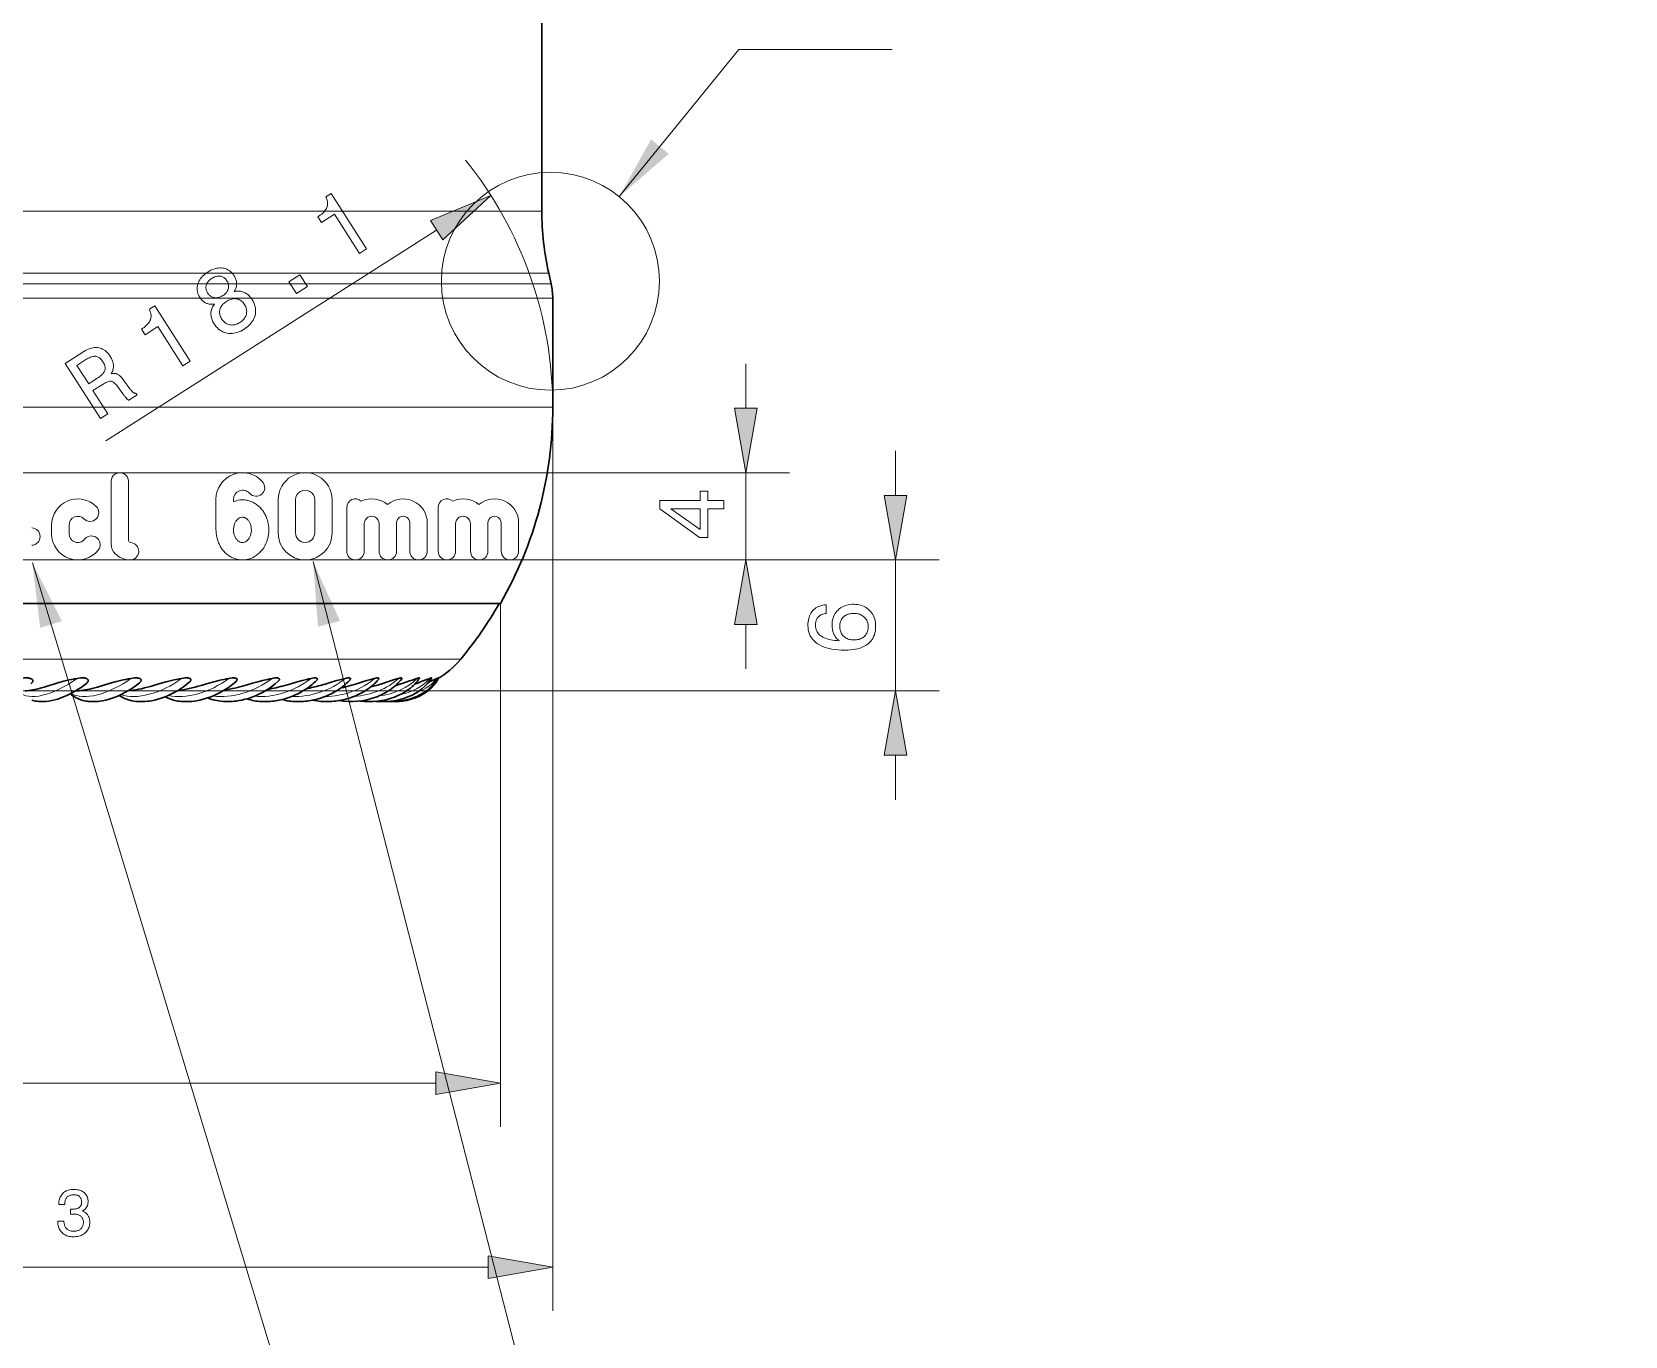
# Model space of a CAD drawing. Extents: x 0 to 420, y 0 to 594.
# Drawn here: x 155.4 to 228.5, y 263.9 to 323.7 of the extents above; entities that cross this region are included whole.
import ezdxf

# ---------------------------------------------------------------- set-up
doc = ezdxf.new("R2010")
doc.units = 0

msp = doc.modelspace()

# ---------------------------------------------------------------- linework, layer by layer
at = {"lineweight": 30}
for p, q in [((178.825, 315.515), (178.825, 408.715)), ((176.925, 297.515), (115.997, 297.515))]:
    msp.add_line(p, q, dxfattribs=at)
at = {"lineweight": 13}
for p, q in [((178.825, 315.515), (114.33, 315.515)), ((179.142, 312.661), (114.052, 312.661)), ((179.252, 312.173), (113.955, 312.173)), ((179.325, 311.515), (113.891, 311.515)), ((179.325, 306.515), (113.891, 306.515)), ((179.325, 306.515), (179.325, 265.084)), ((123.064, 303.515), (190.176, 303.515)), ((114.748, 299.515), (197.044, 299.515)), ((123.064, 299.515), (190.176, 299.515)), ((176.925, 297.515), (176.925, 273.522)), ((175.104, 294.962), (117.595, 294.962)), ((134.63, 293.515), (197.044, 293.515)), ((114.979, 275.522), (173.97, 275.522)), ((112.579, 267.084), (176.37, 267.084))]:
    msp.add_line(p, q, dxfattribs=at)
at = {"lineweight": 13, "ltscale": 0.449428}
msp.add_line((174.002, 314.641), (158.841, 304.98), dxfattribs=at)
at = {"lineweight": 30, "ltscale": 0.0125}
msp.add_line((179.142, 312.661), (179.252, 312.173), dxfattribs=at)
at = {"lineweight": 30, "ltscale": 0.125}
msp.add_line((179.325, 306.515), (179.325, 311.515), dxfattribs=at)
at = {"lineweight": 13, "ltscale": 0.05114}
for p, q in [((188.176, 306.469), (188.176, 308.515)), ((195.044, 302.469), (195.044, 304.515)), ((188.176, 294.515), (188.176, 296.561)), ((195.044, 288.515), (195.044, 290.561))]:
    msp.add_line(p, q, dxfattribs=at)
at = {"lineweight": 13, "ltscale": 0.1}
msp.add_line((188.176, 299.515), (188.176, 303.515), dxfattribs=at)
at = {"lineweight": 13, "ltscale": 0.071624}
msp.add_line((159.076, 303.115), (159.076, 300.25), dxfattribs=at)
at = {"lineweight": 13, "ltscale": 0.06756}
msp.add_line((159.876, 303.115), (159.876, 300.413), dxfattribs=at)
at = {"lineweight": 13, "ltscale": 0.035063}
msp.add_line((163.886, 300.894), (163.886, 302.297), dxfattribs=at)
at = {"lineweight": 13, "ltscale": 0.002642}
msp.add_line((164.686, 302.191), (164.686, 302.297), dxfattribs=at)
at = {"lineweight": 13, "ltscale": 0.038042}
for p, q in [((166.735, 300.754), (166.735, 302.276)), ((167.535, 300.754), (167.535, 302.276)), ((168.414, 302.276), (168.414, 300.754)), ((169.214, 302.276), (169.214, 300.754))]:
    msp.add_line(p, q, dxfattribs=at)
at = {"lineweight": 13, "ltscale": 0.05}
for p, q in [((169.881, 301.915), (169.881, 299.915)), ((174.072, 301.915), (174.072, 299.915))]:
    msp.add_line(p, q, dxfattribs=at)
at = {"lineweight": 13, "ltscale": 0.01}
for p, q in [((156.35, 301.115), (156.35, 300.715)), ((157.15, 301.115), (157.15, 300.715))]:
    msp.add_line(p, q, dxfattribs=at)
at = {"lineweight": 13, "ltscale": 0.031472}
for p, q in [((170.681, 301.174), (170.681, 299.915)), ((171.364, 301.174), (171.364, 299.915)), ((174.872, 301.174), (174.872, 299.915)), ((175.555, 301.174), (175.555, 299.915))]:
    msp.add_line(p, q, dxfattribs=at)
at = {"lineweight": 13, "ltscale": 0.032393}
for p, q in [((172.164, 301.211), (172.164, 299.915)), ((172.772, 301.211), (172.772, 299.915)), ((173.572, 301.211), (173.572, 299.915)), ((176.355, 301.211), (176.355, 299.915)), ((176.963, 301.211), (176.963, 299.915)), ((177.763, 301.211), (177.763, 299.915))]:
    msp.add_line(p, q, dxfattribs=at)
at = {"lineweight": 13, "ltscale": 0.15}
msp.add_line((195.044, 293.515), (195.044, 299.515), dxfattribs=at)
at = {"lineweight": 30, "ltscale": 0.001174}
msp.add_line((172.148, 293.758), (172.103, 293.745), dxfattribs=at)
at = {"lineweight": 30, "ltscale": 0.001594}
msp.add_line((156.028, 293.022), (155.965, 293.016), dxfattribs=at)
at = {"lineweight": 30, "ltscale": 0.001324}
msp.add_line((157.508, 293.515), (157.455, 293.515), dxfattribs=at)
at = {"lineweight": 30, "ltscale": 0.000223146}
msp.add_line((158.098, 293.027), (158.089, 293.028), dxfattribs=at)
at = {"lineweight": 13}
for points in [[(182.374, 316.179), (187.857, 322.925), (194.893, 322.925)], [(163.886, 300.894), (163.887, 300.838), (163.89, 300.782), (163.895, 300.726), (163.902, 300.671), (163.911, 300.616), (163.922, 300.561), (163.934, 300.507), (163.949, 300.454), (163.966, 300.402), (163.984, 300.35), (164.004, 300.3), (164.026, 300.25), (164.05, 300.202), (164.075, 300.154), (164.102, 300.108), (164.13, 300.064), (164.16, 300.021), (164.191, 299.979), (164.224, 299.939), (164.258, 299.9), (164.293, 299.863), (164.329, 299.828), (164.366, 299.795), (164.405, 299.763), (164.444, 299.733), (164.484, 299.705), (164.525, 299.679), (164.567, 299.654), (164.609, 299.632), (164.653, 299.611), (164.696, 299.593), (164.74, 299.576), (164.785, 299.562), (164.83, 299.549), (164.876, 299.539), (164.921, 299.53), (164.967, 299.523), (165.013, 299.519), (165.059, 299.516), (165.105, 299.515), (165.152, 299.517), (165.198, 299.52), (165.289, 299.533), (165.38, 299.553), (165.469, 299.582), (165.556, 299.618), (165.641, 299.662), (165.723, 299.714), (165.802, 299.773), (165.876, 299.839), (165.947, 299.911), (166.012, 299.991), (166.072, 300.076), (166.126, 300.167), (166.174, 300.263), (166.215, 300.363), (166.249, 300.467), (166.275, 300.574), (166.294, 300.684), (166.305, 300.795), (166.308, 300.907), (166.307, 300.963), (166.303, 301.019), (166.298, 301.075), (166.29, 301.13), (166.281, 301.185), (166.27, 301.24), (166.256, 301.293), (166.241, 301.346), (166.224, 301.399), (166.205, 301.45), (166.185, 301.5), (166.163, 301.55), (166.139, 301.598), (166.113, 301.645), (166.086, 301.691), (166.057, 301.735), (166.027, 301.778), (165.995, 301.819), (165.963, 301.859), (165.928, 301.897), (165.893, 301.933), (165.856, 301.968), (165.819, 302.001), (165.78, 302.033), (165.741, 302.062), (165.7, 302.09), (165.659, 302.115), (165.617, 302.139), (165.575, 302.161), (165.531, 302.181), (165.487, 302.199), (165.443, 302.216), (165.398, 302.23), (165.353, 302.242), (165.308, 302.252), (165.262, 302.26), (165.216, 302.266), (165.17, 302.271), (165.124, 302.273), (165.078, 302.273), (164.986, 302.267), (164.894, 302.253), (164.804, 302.232), (164.715, 302.202), (164.686, 302.191)], [(155.467, 299.383), (177.638, 226.227), (226.991, 226.227)], [(168.334, 299.447), (183.477, 240.492), (245.188, 240.492)]]:
    msp.add_lwpolyline(points, dxfattribs=at)
for points in [[(170.462, 313.571), (169.315, 315.37), (168.725, 314.994), (168.56, 315.252), (168.622, 315.294), (168.68, 315.337), (168.732, 315.379), (168.78, 315.422), (168.823, 315.465), (168.862, 315.508), (168.895, 315.551), (168.924, 315.594), (168.948, 315.637), (168.968, 315.68), (168.982, 315.723), (168.993, 315.768), (168.999, 315.814), (169.001, 315.862), (168.999, 315.91), (168.992, 315.96), (168.981, 316.01), (168.966, 316.062), (168.947, 316.116), (168.923, 316.17), (169.17, 316.327), (170.792, 313.781)], [(174.281, 314.201), (176.493, 316.228), (173.722, 315.08)], [(163.812, 311.248), (163.769, 311.243), (163.727, 311.241), (163.687, 311.24), (163.647, 311.242), (163.608, 311.245), (163.57, 311.251), (163.533, 311.259), (163.498, 311.27), (163.463, 311.282), (163.429, 311.297), (163.396, 311.313), (163.363, 311.332), (163.332, 311.354), (163.302, 311.377), (163.272, 311.403), (163.244, 311.431), (163.216, 311.462), (163.19, 311.495), (163.164, 311.53), (163.139, 311.567), (163.105, 311.625), (163.076, 311.684), (163.054, 311.743), (163.037, 311.804), (163.026, 311.864), (163.021, 311.926), (163.021, 311.987), (163.027, 312.05), (163.039, 312.113), (163.056, 312.177), (163.079, 312.24), (163.107, 312.301), (163.14, 312.36), (163.178, 312.417), (163.221, 312.473), (163.268, 312.526), (163.321, 312.577), (163.379, 312.627), (163.441, 312.674), (163.509, 312.72), (163.579, 312.762), (163.649, 312.799), (163.718, 312.831), (163.787, 312.857), (163.856, 312.877), (163.924, 312.893), (163.992, 312.903), (164.059, 312.907), (164.126, 312.907), (164.193, 312.901), (164.257, 312.89), (164.319, 312.873), (164.378, 312.852), (164.434, 312.826), (164.487, 312.795), (164.538, 312.76), (164.585, 312.719), (164.629, 312.673), (164.67, 312.623), (164.709, 312.567), (164.732, 312.529), (164.753, 312.49), (164.772, 312.452), (164.788, 312.414), (164.802, 312.376), (164.813, 312.338), (164.822, 312.301), (164.829, 312.264), (164.833, 312.227), (164.834, 312.19), (164.833, 312.153), (164.83, 312.116), (164.824, 312.08), (164.816, 312.043), (164.806, 312.006), (164.792, 311.97), (164.777, 311.933), (164.759, 311.897), (164.738, 311.86), (164.715, 311.824), (164.766, 311.833), (164.816, 311.84), (164.865, 311.843), (164.914, 311.843), (164.961, 311.841), (165.007, 311.835), (165.052, 311.827), (165.096, 311.815), (165.14, 311.801), (165.182, 311.784), (165.223, 311.763), (165.263, 311.74), (165.302, 311.714), (165.339, 311.686), (165.376, 311.654), (165.411, 311.62), (165.445, 311.583), (165.478, 311.543), (165.51, 311.5), (165.54, 311.455), (165.583, 311.382), (165.62, 311.309), (165.65, 311.236), (165.673, 311.163), (165.69, 311.09), (165.7, 311.016), (165.704, 310.943), (165.701, 310.87), (165.691, 310.797), (165.675, 310.723), (165.653, 310.651), (165.624, 310.581), (165.589, 310.513), (165.549, 310.447), (165.502, 310.384), (165.449, 310.323), (165.391, 310.264), (165.326, 310.208), (165.255, 310.153), (165.178, 310.101), (165.098, 310.053), (165.019, 310.012), (164.94, 309.977), (164.862, 309.949), (164.784, 309.927), (164.707, 309.911), (164.631, 309.902), (164.555, 309.9), (164.48, 309.903), (164.405, 309.914), (164.332, 309.93), (164.261, 309.952), (164.194, 309.981), (164.129, 310.015), (164.067, 310.055), (164.008, 310.101), (163.952, 310.154), (163.898, 310.212), (163.848, 310.276), (163.8, 310.345), (163.771, 310.392), (163.746, 310.439), (163.724, 310.486), (163.704, 310.532), (163.688, 310.579), (163.675, 310.625), (163.665, 310.671), (163.658, 310.717), (163.654, 310.763), (163.653, 310.809), (163.655, 310.855), (163.66, 310.9), (163.668, 310.945), (163.68, 310.99), (163.694, 311.034), (163.711, 311.077), (163.732, 311.121), (163.755, 311.164), (163.782, 311.206)], [(163.504, 311.759), (163.528, 311.724), (163.553, 311.693), (163.58, 311.664), (163.608, 311.638), (163.638, 311.615), (163.669, 311.595), (163.702, 311.578), (163.736, 311.564), (163.772, 311.552), (163.81, 311.544), (163.848, 311.539), (163.886, 311.537), (163.924, 311.538), (163.963, 311.543), (164.002, 311.551), (164.041, 311.562), (164.08, 311.576), (164.12, 311.593), (164.159, 311.614), (164.199, 311.637), (164.238, 311.664), (164.273, 311.691), (164.306, 311.719), (164.335, 311.749), (164.362, 311.78), (164.386, 311.812), (164.406, 311.845), (164.424, 311.88), (164.438, 311.915), (164.45, 311.952), (164.458, 311.989), (164.463, 312.027), (164.465, 312.064), (164.463, 312.101), (164.458, 312.137), (164.45, 312.174), (164.438, 312.211), (164.423, 312.247), (164.405, 312.284), (164.384, 312.32), (164.36, 312.355), (164.335, 312.387), (164.308, 312.415), (164.28, 312.441), (164.251, 312.463), (164.221, 312.483), (164.189, 312.499), (164.155, 312.513), (164.121, 312.523), (164.085, 312.531), (164.048, 312.535), (164.01, 312.536), (163.972, 312.534), (163.934, 312.528), (163.895, 312.52), (163.856, 312.508), (163.816, 312.493), (163.776, 312.475), (163.736, 312.453), (163.695, 312.428), (163.655, 312.402), (163.619, 312.374), (163.586, 312.346), (163.556, 312.317), (163.529, 312.286), (163.505, 312.255), (163.484, 312.222), (163.466, 312.189), (163.451, 312.155), (163.439, 312.119), (163.431, 312.084), (163.425, 312.048), (163.424, 312.012), (163.425, 311.976), (163.43, 311.94), (163.438, 311.904), (163.449, 311.868), (163.464, 311.832), (163.482, 311.796)], [(167.578, 311.733), (167.232, 312.275), (167.735, 312.596), (168.081, 312.054)], [(164.145, 310.576), (164.176, 310.531), (164.207, 310.491), (164.241, 310.454), (164.276, 310.421), (164.312, 310.391), (164.35, 310.365), (164.39, 310.343), (164.431, 310.325), (164.474, 310.31), (164.518, 310.299), (164.563, 310.292), (164.608, 310.289), (164.654, 310.29), (164.7, 310.295), (164.747, 310.304), (164.793, 310.316), (164.84, 310.333), (164.887, 310.354), (164.935, 310.378), (164.983, 310.407), (165.029, 310.439), (165.072, 310.471), (165.111, 310.506), (165.146, 310.541), (165.178, 310.578), (165.205, 310.617), (165.229, 310.657), (165.25, 310.698), (165.266, 310.74), (165.279, 310.784), (165.288, 310.829), (165.292, 310.874), (165.293, 310.919), (165.29, 310.964), (165.282, 311.009), (165.271, 311.055), (165.256, 311.101), (165.236, 311.146), (165.213, 311.192), (165.185, 311.239), (165.157, 311.28), (165.127, 311.317), (165.096, 311.352), (165.063, 311.382), (165.028, 311.409), (164.992, 311.433), (164.954, 311.452), (164.914, 311.469), (164.873, 311.481), (164.83, 311.491), (164.786, 311.496), (164.741, 311.498), (164.696, 311.496), (164.651, 311.489), (164.605, 311.48), (164.559, 311.466), (164.512, 311.448), (164.464, 311.427), (164.416, 311.402), (164.368, 311.372), (164.321, 311.341), (164.278, 311.308), (164.239, 311.275), (164.204, 311.24), (164.172, 311.203), (164.143, 311.166), (164.119, 311.127), (164.098, 311.088), (164.081, 311.047), (164.067, 311.005), (164.057, 310.962), (164.051, 310.919), (164.049, 310.876), (164.051, 310.833), (164.057, 310.791), (164.067, 310.748), (164.081, 310.705), (164.098, 310.662), (164.12, 310.619)], [(162.37, 308.415), (161.224, 310.214), (160.633, 309.838), (160.469, 310.096), (160.531, 310.138), (160.588, 310.181), (160.641, 310.223), (160.689, 310.266), (160.732, 310.309), (160.77, 310.352), (160.804, 310.395), (160.833, 310.438), (160.857, 310.481), (160.876, 310.524), (160.891, 310.567), (160.902, 310.612), (160.908, 310.658), (160.91, 310.706), (160.908, 310.754), (160.901, 310.804), (160.89, 310.854), (160.875, 310.906), (160.855, 310.96), (160.831, 311.014), (161.078, 311.171), (162.701, 308.625)], [(158.588, 306.004), (156.978, 308.531), (157.823, 309.069), (157.897, 309.114), (157.969, 309.152), (158.041, 309.185), (158.112, 309.212), (158.181, 309.233), (158.249, 309.248), (158.316, 309.256), (158.381, 309.259), (158.446, 309.257), (158.509, 309.248), (158.57, 309.233), (158.63, 309.212), (158.688, 309.186), (158.745, 309.153), (158.799, 309.115), (158.852, 309.071), (158.903, 309.021), (158.953, 308.965), (159, 308.904), (159.046, 308.836), (159.071, 308.795), (159.094, 308.753), (159.114, 308.712), (159.132, 308.671), (159.147, 308.631), (159.16, 308.59), (159.17, 308.55), (159.178, 308.51), (159.183, 308.47), (159.186, 308.43), (159.186, 308.391), (159.184, 308.352), (159.179, 308.313), (159.172, 308.275), (159.162, 308.237), (159.15, 308.199), (159.135, 308.161), (159.118, 308.124), (159.099, 308.087), (159.076, 308.051), (159.109, 308.059), (159.141, 308.065), (159.172, 308.069), (159.202, 308.071), (159.231, 308.071), (159.259, 308.069), (159.286, 308.065), (159.312, 308.059), (159.338, 308.052), (159.362, 308.042), (159.387, 308.029), (159.412, 308.013), (159.438, 307.993), (159.465, 307.971), (159.494, 307.944), (159.523, 307.915), (159.552, 307.882), (159.583, 307.845), (159.615, 307.805), (159.648, 307.762), (159.936, 307.369), (159.955, 307.344), (159.972, 307.321), (159.99, 307.299), (160.006, 307.279), (160.023, 307.261), (160.038, 307.245), (160.053, 307.23), (160.067, 307.216), (160.081, 307.205), (160.094, 307.194), (160.107, 307.186), (160.121, 307.178), (160.134, 307.171), (160.148, 307.165), (160.161, 307.16), (160.175, 307.156), (160.189, 307.153), (160.204, 307.151), (160.218, 307.15), (160.233, 307.15), (160.277, 307.081), (159.895, 306.837), (159.884, 306.843), (159.874, 306.849), (159.863, 306.856), (159.851, 306.865), (159.839, 306.874), (159.827, 306.884), (159.815, 306.895), (159.802, 306.907), (159.789, 306.92), (159.776, 306.934), (159.762, 306.949), (159.747, 306.965), (159.732, 306.982), (159.716, 307.001), (159.7, 307.021), (159.683, 307.042), (159.666, 307.064), (159.648, 307.088), (159.629, 307.112), (159.61, 307.138), (159.384, 307.454), (159.35, 307.5), (159.317, 307.541), (159.284, 307.577), (159.253, 307.61), (159.222, 307.638), (159.191, 307.661), (159.162, 307.68), (159.133, 307.695), (159.105, 307.705), (159.078, 307.711), (159.049, 307.713), (159.015, 307.709), (158.977, 307.701), (158.935, 307.688), (158.889, 307.67), (158.838, 307.647), (158.783, 307.62), (158.724, 307.587), (158.661, 307.55), (158.593, 307.507), (158.246, 307.286), (158.926, 306.22)], [(157.925, 308.7), (157.513, 308.437), (158.049, 307.596), (158.438, 307.844), (158.495, 307.882), (158.547, 307.919), (158.595, 307.956), (158.637, 307.993), (158.675, 308.029), (158.707, 308.065), (158.735, 308.101), (158.758, 308.136), (158.777, 308.171), (158.79, 308.206), (158.799, 308.241), (158.804, 308.277), (158.805, 308.314), (158.802, 308.353), (158.795, 308.392), (158.784, 308.433), (158.769, 308.474), (158.75, 308.517), (158.727, 308.561), (158.7, 308.606), (158.671, 308.649), (158.642, 308.687), (158.611, 308.722), (158.58, 308.753), (158.549, 308.78), (158.516, 308.802), (158.483, 308.821), (158.45, 308.836), (158.415, 308.846), (158.38, 308.853), (158.344, 308.856), (158.305, 308.854), (158.265, 308.849), (158.222, 308.84), (158.178, 308.826), (158.131, 308.809), (158.083, 308.788), (158.032, 308.762), (157.98, 308.733)], [(187.655, 306.469), (188.176, 303.515), (188.697, 306.469)], [(187.176, 301.859), (186.434, 301.859), (186.434, 300.541), (186.054, 300.541), (184.243, 301.855), (184.243, 302.247), (186.088, 302.247), (186.088, 302.675), (186.434, 302.675), (186.434, 302.247), (187.176, 302.247)], [(194.523, 302.469), (195.044, 299.515), (195.565, 302.469)], [(186.088, 300.904), (186.088, 301.859), (184.745, 301.859)], [(165.097, 300.315), (165.121, 300.316), (165.145, 300.319), (165.193, 300.331), (165.24, 300.351), (165.285, 300.38), (165.329, 300.416), (165.37, 300.461), (165.407, 300.514), (165.44, 300.574), (165.467, 300.642), (165.488, 300.715), (165.502, 300.792), (165.508, 300.872), (165.508, 300.913), (165.506, 300.953), (165.502, 300.993), (165.496, 301.032), (165.488, 301.071), (165.479, 301.109), (165.467, 301.145), (165.454, 301.18), (165.44, 301.214), (165.424, 301.245), (165.406, 301.275), (165.388, 301.303), (165.368, 301.329), (165.348, 301.353), (165.326, 301.374), (165.304, 301.394), (165.282, 301.411), (165.259, 301.426), (165.235, 301.439), (165.211, 301.45), (165.188, 301.459), (165.163, 301.465), (165.139, 301.47), (165.115, 301.472), (165.091, 301.473), (165.067, 301.471), (165.019, 301.462), (164.971, 301.445), (164.925, 301.42), (164.881, 301.387), (164.839, 301.345), (164.8, 301.295), (164.766, 301.237), (164.736, 301.172), (164.713, 301.101), (164.697, 301.025), (164.688, 300.946), (164.686, 300.865), (164.689, 300.825), (164.693, 300.785), (164.7, 300.746), (164.708, 300.707), (164.718, 300.67), (164.73, 300.634), (164.743, 300.599), (164.758, 300.566), (164.775, 300.535), (164.792, 300.505), (164.811, 300.478), (164.831, 300.453), (164.852, 300.43), (164.873, 300.408), (164.895, 300.39), (164.918, 300.373), (164.941, 300.358), (164.965, 300.346), (164.989, 300.336), (165.013, 300.327), (165.037, 300.321), (165.061, 300.317)], [(188.697, 296.561), (188.176, 299.515), (187.655, 296.561)], [(191.856, 297.456), (191.856, 297.06), (191.81, 297.054), (191.767, 297.046), (191.725, 297.035), (191.686, 297.022), (191.649, 297.007), (191.615, 296.99), (191.582, 296.97), (191.552, 296.948), (191.524, 296.924), (191.498, 296.897), (191.475, 296.868), (191.454, 296.837), (191.435, 296.804), (191.419, 296.769), (191.406, 296.732), (191.395, 296.693), (191.386, 296.652), (191.38, 296.608), (191.376, 296.563), (191.375, 296.516), (191.378, 296.451), (191.386, 296.39), (191.399, 296.332), (191.418, 296.277), (191.442, 296.225), (191.472, 296.176), (191.507, 296.131), (191.548, 296.088), (191.594, 296.048), (191.645, 296.012), (191.702, 295.978), (191.764, 295.948), (191.832, 295.92), (191.905, 295.895), (191.984, 295.873), (192.069, 295.854), (192.159, 295.838), (192.255, 295.825), (192.356, 295.815), (192.463, 295.807), (192.431, 295.833), (192.401, 295.86), (192.372, 295.888), (192.345, 295.917), (192.32, 295.948), (192.296, 295.979), (192.274, 296.012), (192.253, 296.045), (192.234, 296.08), (192.216, 296.116), (192.2, 296.153), (192.186, 296.191), (192.173, 296.229), (192.162, 296.269), (192.153, 296.309), (192.145, 296.351), (192.139, 296.393), (192.135, 296.436), (192.133, 296.479), (192.132, 296.524), (192.135, 296.608), (192.143, 296.688), (192.156, 296.765), (192.176, 296.839), (192.2, 296.91), (192.23, 296.977), (192.266, 297.042), (192.307, 297.103), (192.353, 297.161), (192.405, 297.216), (192.461, 297.266), (192.521, 297.311), (192.584, 297.351), (192.651, 297.386), (192.721, 297.415), (192.795, 297.439), (192.872, 297.457), (192.953, 297.471), (193.037, 297.479), (193.125, 297.481), (193.213, 297.478), (193.297, 297.47), (193.378, 297.456), (193.456, 297.436), (193.53, 297.411), (193.601, 297.38), (193.668, 297.343), (193.733, 297.301), (193.794, 297.253), (193.851, 297.2), (193.904, 297.142), (193.952, 297.08), (193.994, 297.015), (194.03, 296.947), (194.061, 296.875), (194.086, 296.799), (194.105, 296.721), (194.119, 296.638), (194.128, 296.552), (194.13, 296.463), (194.127, 296.36), (194.116, 296.262), (194.098, 296.169), (194.072, 296.081), (194.039, 295.998), (193.999, 295.919), (193.952, 295.846), (193.897, 295.778), (193.835, 295.714), (193.766, 295.655), (193.69, 295.602), (193.607, 295.555), (193.518, 295.512), (193.422, 295.476), (193.32, 295.445), (193.212, 295.42), (193.097, 295.4), (192.976, 295.386), (192.848, 295.378), (192.714, 295.375), (192.556, 295.378), (192.406, 295.387), (192.263, 295.402), (192.128, 295.423), (191.999, 295.45), (191.878, 295.482), (191.764, 295.521), (191.658, 295.566), (191.559, 295.617), (191.467, 295.673), (191.383, 295.735), (191.308, 295.802), (191.241, 295.874), (191.184, 295.95), (191.135, 296.032), (191.096, 296.118), (191.065, 296.208), (191.043, 296.304), (191.029, 296.404), (191.025, 296.509), (191.027, 296.593), (191.034, 296.673), (191.045, 296.75), (191.06, 296.823), (191.079, 296.892), (191.103, 296.958), (191.131, 297.02), (191.164, 297.079), (191.201, 297.134), (191.242, 297.185), (191.287, 297.232), (191.336, 297.275), (191.389, 297.313), (191.445, 297.347), (191.504, 297.377), (191.567, 297.401), (191.634, 297.422), (191.704, 297.438), (191.778, 297.449)], [(193.129, 297.064), (193.072, 297.062), (193.017, 297.057), (192.964, 297.049), (192.914, 297.038), (192.866, 297.023), (192.82, 297.005), (192.777, 296.984), (192.736, 296.96), (192.697, 296.932), (192.661, 296.901), (192.628, 296.868), (192.598, 296.832), (192.572, 296.795), (192.549, 296.755), (192.53, 296.714), (192.514, 296.67), (192.502, 296.625), (192.493, 296.577), (192.488, 296.527), (192.486, 296.476), (192.488, 296.418), (192.493, 296.363), (192.502, 296.31), (192.514, 296.26), (192.529, 296.212), (192.548, 296.167), (192.571, 296.125), (192.597, 296.085), (192.626, 296.048), (192.659, 296.013), (192.695, 295.981), (192.733, 295.952), (192.774, 295.927), (192.818, 295.906), (192.864, 295.887), (192.913, 295.872), (192.964, 295.86), (193.018, 295.852), (193.074, 295.847), (193.133, 295.845), (193.192, 295.847), (193.249, 295.852), (193.303, 295.86), (193.355, 295.872), (193.404, 295.887), (193.45, 295.905), (193.494, 295.926), (193.536, 295.951), (193.575, 295.979), (193.612, 296.011), (193.645, 296.045), (193.676, 296.082), (193.702, 296.121), (193.725, 296.162), (193.745, 296.205), (193.761, 296.251), (193.773, 296.3), (193.782, 296.35), (193.787, 296.403), (193.789, 296.459), (193.787, 296.512), (193.782, 296.563), (193.773, 296.611), (193.76, 296.658), (193.743, 296.703), (193.723, 296.746), (193.7, 296.786), (193.672, 296.825), (193.641, 296.862), (193.607, 296.896), (193.569, 296.928), (193.529, 296.957), (193.487, 296.982), (193.443, 297.003), (193.396, 297.022), (193.347, 297.037), (193.296, 297.049), (193.243, 297.057), (193.187, 297.062)], [(195.565, 290.561), (195.044, 293.515), (194.523, 290.561)], [(173.97, 275.001), (176.925, 275.522), (173.97, 276.043)], [(156.633, 269.192), (156.911, 269.192), (156.913, 269.149), (156.918, 269.108), (156.924, 269.068), (156.933, 269.031), (156.944, 268.996), (156.957, 268.963), (156.973, 268.931), (156.991, 268.902), (157.011, 268.875), (157.033, 268.849), (157.058, 268.826), (157.084, 268.805), (157.112, 268.787), (157.142, 268.771), (157.174, 268.758), (157.208, 268.747), (157.243, 268.738), (157.281, 268.732), (157.32, 268.729), (157.362, 268.727), (157.402, 268.729), (157.441, 268.732), (157.478, 268.737), (157.513, 268.745), (157.546, 268.755), (157.578, 268.767), (157.608, 268.782), (157.636, 268.798), (157.662, 268.817), (157.687, 268.838), (157.71, 268.861), (157.73, 268.886), (157.748, 268.912), (157.763, 268.94), (157.776, 268.969), (157.787, 269.001), (157.795, 269.034), (157.801, 269.068), (157.805, 269.104), (157.806, 269.142), (157.805, 269.177), (157.801, 269.209), (157.795, 269.241), (157.787, 269.27), (157.776, 269.298), (157.764, 269.325), (157.748, 269.35), (157.731, 269.374), (157.711, 269.396), (157.688, 269.416), (157.664, 269.435), (157.638, 269.451), (157.609, 269.466), (157.579, 269.479), (157.547, 269.49), (157.513, 269.498), (157.478, 269.505), (157.44, 269.51), (157.4, 269.513), (157.359, 269.514), (157.353, 269.514), (157.347, 269.514), (157.341, 269.514), (157.335, 269.514), (157.328, 269.514), (157.322, 269.514), (157.316, 269.513), (157.309, 269.513), (157.303, 269.513), (157.297, 269.513), (157.29, 269.512), (157.283, 269.512), (157.275, 269.512), (157.267, 269.511), (157.259, 269.511), (157.25, 269.51), (157.241, 269.51), (157.231, 269.509), (157.221, 269.509), (157.211, 269.508), (157.211, 269.746), (157.217, 269.745), (157.224, 269.745), (157.23, 269.745), (157.237, 269.745), (157.243, 269.744), (157.249, 269.744), (157.255, 269.744), (157.261, 269.744), (157.267, 269.744), (157.273, 269.744), (157.279, 269.743), (157.285, 269.743), (157.29, 269.743), (157.296, 269.743), (157.301, 269.743), (157.307, 269.743), (157.312, 269.743), (157.317, 269.743), (157.323, 269.743), (157.328, 269.743), (157.367, 269.744), (157.405, 269.746), (157.44, 269.75), (157.474, 269.756), (157.505, 269.763), (157.534, 269.772), (157.561, 269.782), (157.586, 269.794), (157.609, 269.808), (157.629, 269.823), (157.648, 269.84), (157.665, 269.859), (157.679, 269.879), (157.692, 269.901), (157.703, 269.925), (157.712, 269.95), (157.719, 269.977), (157.724, 270.006), (157.727, 270.037), (157.728, 270.069), (157.727, 270.1), (157.724, 270.13), (157.719, 270.158), (157.712, 270.185), (157.704, 270.21), (157.693, 270.234), (157.681, 270.256), (157.667, 270.277), (157.65, 270.296), (157.632, 270.314), (157.612, 270.33), (157.591, 270.345), (157.568, 270.358), (157.543, 270.369), (157.516, 270.378), (157.488, 270.386), (157.458, 270.392), (157.427, 270.396), (157.393, 270.399), (157.359, 270.4), (157.319, 270.398), (157.282, 270.395), (157.247, 270.389), (157.214, 270.381), (157.182, 270.371), (157.153, 270.359), (157.125, 270.344), (157.099, 270.327), (157.076, 270.307), (157.054, 270.286), (157.034, 270.262), (157.016, 270.236), (157.001, 270.208), (156.987, 270.178), (156.976, 270.146), (156.966, 270.111), (156.959, 270.075), (156.954, 270.036), (156.951, 269.995), (156.95, 269.952), (156.681, 269.952), (156.681, 269.973), (156.683, 270.033), (156.688, 270.091), (156.697, 270.147), (156.71, 270.2), (156.726, 270.25), (156.746, 270.298), (156.769, 270.343), (156.796, 270.386), (156.826, 270.427), (156.861, 270.464), (156.898, 270.499), (156.937, 270.53), (156.979, 270.558), (157.024, 270.582), (157.071, 270.602), (157.121, 270.618), (157.173, 270.631), (157.227, 270.64), (157.284, 270.646), (157.344, 270.647), (157.407, 270.646), (157.467, 270.641), (157.524, 270.634), (157.578, 270.624), (157.629, 270.61), (157.678, 270.594), (157.723, 270.574), (157.766, 270.552), (157.806, 270.527), (157.843, 270.498), (157.876, 270.467), (157.906, 270.434), (157.933, 270.398), (157.956, 270.36), (157.975, 270.32), (157.991, 270.277), (158.004, 270.232), (158.013, 270.184), (158.018, 270.134), (158.02, 270.082), (158.019, 270.052), (158.017, 270.023), (158.014, 269.995), (158.009, 269.968), (158.003, 269.941), (157.996, 269.916), (157.987, 269.891), (157.977, 269.867), (157.965, 269.844), (157.953, 269.822), (157.939, 269.801), (157.923, 269.781), (157.907, 269.763), (157.889, 269.745), (157.869, 269.728), (157.849, 269.712), (157.827, 269.697), (157.804, 269.683), (157.78, 269.67), (157.754, 269.659), (157.787, 269.646), (157.819, 269.631), (157.849, 269.615), (157.877, 269.598), (157.903, 269.579), (157.928, 269.559), (157.952, 269.538), (157.973, 269.515), (157.993, 269.491), (158.012, 269.465), (158.028, 269.438), (158.043, 269.41), (158.056, 269.381), (158.068, 269.351), (158.077, 269.319), (158.085, 269.286), (158.092, 269.252), (158.096, 269.216), (158.099, 269.18), (158.099, 269.142), (158.097, 269.083), (158.091, 269.026), (158.081, 268.971), (158.066, 268.919), (158.048, 268.87), (158.025, 268.822), (157.998, 268.777), (157.967, 268.735), (157.932, 268.694), (157.893, 268.657), (157.85, 268.622), (157.805, 268.591), (157.757, 268.563), (157.706, 268.54), (157.652, 268.519), (157.596, 268.503), (157.537, 268.49), (157.475, 268.481), (157.411, 268.475), (157.344, 268.474), (157.28, 268.476), (157.219, 268.481), (157.161, 268.491), (157.105, 268.504), (157.052, 268.521), (157.002, 268.542), (156.954, 268.567), (156.908, 268.595), (156.866, 268.628), (156.826, 268.664), (156.789, 268.703), (156.756, 268.745), (156.727, 268.79), (156.702, 268.837), (156.681, 268.886), (156.663, 268.938), (156.65, 268.993), (156.64, 269.05), (156.634, 269.109), (156.633, 269.172)], [(176.37, 266.563), (179.325, 267.084), (176.37, 267.605)]]:
    msp.add_lwpolyline(points, close=True, dxfattribs=at)
at = {"lineweight": 30}
for points in [[(154.93, 294.081), (155.017, 294.094), (155.102, 294.101), (155.184, 294.104), (155.26, 294.101), (155.296, 294.097), (155.33, 294.092), (155.361, 294.084), (155.389, 294.075), (155.414, 294.065), (155.436, 294.053), (155.453, 294.039), (155.468, 294.025), (155.478, 294.01), (155.485, 293.994), (155.488, 293.977), (155.488, 293.96), (155.485, 293.943), (155.479, 293.926), (155.47, 293.909), (155.458, 293.892), (155.445, 293.876), (155.413, 293.844), (155.394, 293.829)], [(156.238, 293.758), (156.001, 293.686), (155.888, 293.653), (155.779, 293.622), (155.675, 293.595), (155.575, 293.571), (155.479, 293.552), (155.388, 293.536), (155.301, 293.524), (155.219, 293.517), (155.142, 293.515)], [(156.238, 293.758), (156.455, 293.824), (156.681, 293.891), (156.915, 293.954), (157.034, 293.984), (157.154, 294.012), (157.274, 294.037), (157.395, 294.061), (157.516, 294.081)], [(158.697, 293.758), (158.447, 293.686), (158.328, 293.653), (158.212, 293.622), (158.099, 293.595), (157.991, 293.571), (157.886, 293.552), (157.785, 293.536), (157.688, 293.524), (157.596, 293.517), (157.508, 293.515)], [(157.516, 294.081), (157.602, 294.094), (157.686, 294.102), (157.766, 294.104), (157.804, 294.103), (157.84, 294.101), (157.874, 294.096), (157.905, 294.09), (157.934, 294.083), (157.959, 294.073), (157.981, 294.062), (157.999, 294.05), (158.013, 294.036), (158.023, 294.021), (158.029, 294.005), (158.031, 293.989), (158.03, 293.972), (158.026, 293.955), (158.018, 293.937), (158.008, 293.92), (157.994, 293.903), (157.979, 293.886), (157.942, 293.853)], [(158.697, 293.758), (159.035, 293.858), (159.269, 293.923), (159.507, 293.984), (159.626, 294.012), (159.746, 294.037), (159.865, 294.061), (159.983, 294.081)], [(161.026, 293.758), (160.882, 293.717), (160.74, 293.678), (160.602, 293.642), (160.467, 293.61), (160.336, 293.582), (160.209, 293.558), (160.087, 293.539), (159.969, 293.525), (159.855, 293.517)], [(159.983, 294.081), (160.069, 294.094), (160.151, 294.102), (160.229, 294.104), (160.265, 294.103), (160.299, 294.1), (160.33, 294.095), (160.359, 294.089), (160.384, 294.081), (160.406, 294.071), (160.424, 294.059), (160.438, 294.046), (160.448, 294.031), (160.454, 294.016), (160.455, 294), (160.453, 293.983), (160.447, 293.965), (160.438, 293.947), (160.425, 293.93), (160.41, 293.912), (160.392, 293.895), (160.372, 293.878)], [(161.026, 293.758), (161.372, 293.858), (161.607, 293.923), (161.844, 293.984), (161.961, 294.012), (162.079, 294.037), (162.195, 294.061), (162.309, 294.081)], [(163.206, 293.758), (163.064, 293.719), (162.924, 293.681), (162.786, 293.646), (162.65, 293.615), (162.517, 293.587), (162.387, 293.563), (162.261, 293.544), (162.138, 293.529)], [(162.309, 294.081), (162.391, 294.094), (162.468, 294.102), (162.54, 294.104), (162.573, 294.103), (162.604, 294.101), (162.632, 294.096), (162.658, 294.09), (162.681, 294.083), (162.7, 294.073), (162.715, 294.062), (162.726, 294.05), (162.734, 294.036), (162.737, 294.021), (162.736, 294.005), (162.732, 293.989), (162.724, 293.972), (162.713, 293.955), (162.699, 293.937), (162.682, 293.92), (162.663, 293.903)], [(163.206, 293.758), (163.556, 293.858), (163.79, 293.923), (164.023, 293.984), (164.138, 294.012), (164.252, 294.037), (164.364, 294.061), (164.474, 294.081)], [(164.474, 294.081), (164.554, 294.094), (164.628, 294.102), (164.696, 294.104), (164.727, 294.103), (164.755, 294.1), (164.781, 294.095), (164.803, 294.089), (164.822, 294.08), (164.837, 294.07), (164.848, 294.059), (164.854, 294.045), (164.857, 294.031), (164.855, 294.015), (164.849, 293.999), (164.84, 293.981), (164.827, 293.964), (164.811, 293.946), (164.792, 293.928)], [(165.216, 293.758), (165.567, 293.858), (165.798, 293.923), (166.026, 293.984), (166.247, 294.037), (166.354, 294.061), (166.458, 294.081)], [(166.458, 294.081), (166.531, 294.094), (166.599, 294.102), (166.66, 294.104), (166.688, 294.103), (166.713, 294.101), (166.735, 294.096), (166.754, 294.091), (166.769, 294.083), (166.782, 294.073), (166.79, 294.062), (166.794, 294.05), (166.794, 294.036), (166.791, 294.021), (166.783, 294.005), (166.773, 293.989), (166.758, 293.972), (166.741, 293.955)], [(167.038, 293.758), (167.271, 293.824), (167.613, 293.923), (167.833, 293.984), (168.044, 294.037), (168.145, 294.061), (168.243, 294.081)], [(168.492, 293.982), (168.429, 293.921), (168.364, 293.862), (168.297, 293.805), (168.228, 293.749), (168.155, 293.694), (168.081, 293.641), (168.005, 293.589), (167.872, 293.506), (167.758, 293.441), (167.7, 293.41), (167.605, 293.363), (167.521, 293.324), (167.436, 293.287), (167.35, 293.252), (167.264, 293.219)], [(168.243, 294.081), (168.313, 294.094), (168.376, 294.102), (168.432, 294.104), (168.456, 294.103), (168.478, 294.1), (168.496, 294.095), (168.511, 294.089), (168.523, 294.08), (168.53, 294.07), (168.534, 294.059), (168.533, 294.045), (168.528, 294.031), (168.52, 294.015), (168.507, 293.999), (168.492, 293.982)], [(168.656, 293.758), (168.886, 293.824), (169.219, 293.923), (169.429, 293.984), (169.628, 294.037), (169.813, 294.081)], [(170.027, 294.008), (169.95, 293.929), (169.858, 293.843), (169.762, 293.76), (169.691, 293.704), (169.618, 293.649), (169.542, 293.596), (169.465, 293.545), (169.387, 293.497), (169.307, 293.451), (169.225, 293.406), (169.142, 293.365), (169.059, 293.325), (168.973, 293.288), (168.887, 293.252), (168.8, 293.22)], [(169.813, 294.081), (169.878, 294.094), (169.936, 294.102), (169.962, 294.104), (169.986, 294.104), (170.006, 294.102), (170.024, 294.099), (170.039, 294.094), (170.049, 294.087), (170.056, 294.078), (170.059, 294.067), (170.057, 294.054), (170.051, 294.04), (170.041, 294.025), (170.027, 294.008)], [(170.055, 293.758), (170.28, 293.824), (170.6, 293.923), (170.799, 293.984), (170.984, 294.037), (171.153, 294.081)], [(171.334, 294.034), (171.273, 293.966), (171.21, 293.901), (171.144, 293.837), (171.076, 293.775), (171.003, 293.714), (170.928, 293.655), (170.856, 293.603), (170.783, 293.553), (170.706, 293.503), (170.626, 293.456), (170.545, 293.411), (170.463, 293.368), (170.379, 293.327), (170.294, 293.289), (170.208, 293.254), (170.12, 293.22)], [(171.153, 294.081), (171.209, 294.094), (171.259, 294.102), (171.3, 294.104), (171.317, 294.103), (171.331, 294.1), (171.342, 294.096), (171.35, 294.09), (171.354, 294.082), (171.355, 294.072), (171.351, 294.061), (171.344, 294.048), (171.333, 294.034)], [(172.399, 294.058), (172.342, 293.988), (172.282, 293.92), (172.221, 293.856), (172.157, 293.794), (172.089, 293.733), (172.018, 293.674), (171.945, 293.617), (171.87, 293.563), (171.77, 293.497), (171.667, 293.434), (171.554, 293.373), (171.471, 293.331), (171.386, 293.292), (171.3, 293.256), (171.213, 293.222)], [(171.223, 293.758), (171.44, 293.824), (171.745, 293.923), (172.018, 294.012), (172.178, 294.061), (172.252, 294.081)], [(173.213, 294.078), (173.163, 294.01), (173.11, 293.944), (173.054, 293.88), (172.996, 293.818), (172.939, 293.762), (172.88, 293.708), (172.8, 293.641), (172.717, 293.577), (172.643, 293.524), (172.566, 293.473), (172.487, 293.425), (172.406, 293.379), (172.301, 293.326), (172.193, 293.276), (172.069, 293.225)], [(172.148, 293.758), (172.312, 293.81), (172.469, 293.862), (172.755, 293.963), (172.881, 294.008), (172.996, 294.048), (173.099, 294.081)], [(172.252, 294.081), (172.302, 294.094), (172.345, 294.102), (172.363, 294.104), (172.379, 294.104), (172.392, 294.103), (172.402, 294.1), (172.408, 294.095), (172.411, 294.088), (172.411, 294.08), (172.407, 294.07), (172.399, 294.058)], [(172.992, 293.815), (173.136, 293.866), (173.27, 293.917), (173.503, 294.009), (173.687, 294.081)], [(174.064, 294.102), (174.019, 294.027), (173.971, 293.956), (173.92, 293.887), (173.846, 293.798), (173.767, 293.714), (173.717, 293.665), (173.665, 293.618), (173.594, 293.559), (173.521, 293.503), (173.446, 293.45), (173.368, 293.401), (173.289, 293.355), (173.208, 293.311), (173.126, 293.271), (173.041, 293.234)], [(173.099, 294.081), (173.142, 294.094), (173.178, 294.102), (173.192, 294.104), (173.203, 294.104), (173.212, 294.103), (173.216, 294.101), (173.218, 294.099), (173.22, 294.094), (173.22, 294.092), (173.218, 294.087), (173.213, 294.078)], [(174.087, 294.087), (174.036, 293.998), (173.978, 293.908), (173.92, 293.829), (173.876, 293.775), (173.829, 293.722), (173.781, 293.671), (173.708, 293.602), (173.642, 293.544), (173.59, 293.502), (173.537, 293.463), (173.482, 293.424), (173.394, 293.368), (173.291, 293.31), (173.221, 293.274), (173.151, 293.241)], [(173.687, 294.081), (173.722, 294.094), (173.75, 294.102), (173.759, 294.104), (173.767, 294.104), (173.77, 294.103), (173.772, 294.101), (173.772, 294.099), (173.772, 294.097), (173.77, 294.094)], [(174.01, 294.081), (174.041, 294.096), (174.052, 294.101), (174.06, 294.103), (174.062, 294.104), (174.064, 294.104), (174.065, 294.104), (174.064, 294.102)], [(156.9, 293.233), (156.778, 293.185), (156.63, 293.134), (156.491, 293.094), (156.354, 293.062), (156.227, 293.039), (156.104, 293.024), (156.001, 293.017), (155.929, 293.015), (155.856, 293.016), (155.754, 293.023), (155.684, 293.031), (155.618, 293.042), (155.552, 293.056), (155.489, 293.072), (155.436, 293.088)], [(159.27, 293.228), (159.125, 293.174), (158.981, 293.128), (158.835, 293.089), (158.762, 293.072), (158.685, 293.057), (158.566, 293.038), (158.467, 293.026), (158.395, 293.02), (158.32, 293.016), (158.245, 293.015), (158.17, 293.017), (158.097, 293.021), (158.033, 293.027), (157.974, 293.034), (157.915, 293.044), (157.857, 293.056), (157.788, 293.072), (157.721, 293.091), (157.664, 293.111), (157.608, 293.132), (157.547, 293.158), (157.48, 293.191), (157.427, 293.22), (157.377, 293.251), (157.328, 293.284), (157.263, 293.333), (157.21, 293.378)], [(161.511, 293.224), (161.365, 293.172), (161.218, 293.127), (161.07, 293.089), (160.922, 293.059), (160.838, 293.044), (160.754, 293.033), (160.625, 293.021), (160.549, 293.017), (160.474, 293.015), (160.4, 293.016), (160.325, 293.019), (160.218, 293.028), (160.121, 293.041), (160.026, 293.058), (159.943, 293.078), (159.862, 293.101), (159.796, 293.124), (159.73, 293.149), (159.66, 293.18), (159.591, 293.214), (159.517, 293.256), (159.446, 293.303)], [(163.603, 293.222), (163.451, 293.169), (163.299, 293.124), (163.145, 293.086), (162.99, 293.056), (162.897, 293.042), (162.786, 293.029), (162.681, 293.02), (162.604, 293.016), (162.526, 293.015), (162.449, 293.016), (162.372, 293.019), (162.293, 293.025), (162.215, 293.034), (162.139, 293.045), (162.066, 293.058), (161.998, 293.073), (161.93, 293.09), (161.861, 293.11), (161.769, 293.142), (161.693, 293.172), (161.624, 293.203), (161.553, 293.24)], [(165.526, 293.22), (165.369, 293.167), (165.212, 293.122), (165.072, 293.088), (164.939, 293.062), (164.806, 293.042), (164.726, 293.032), (164.645, 293.024), (164.564, 293.019), (164.483, 293.016), (164.403, 293.015), (164.322, 293.016), (164.231, 293.021), (164.113, 293.032), (164.01, 293.046), (163.926, 293.061), (163.848, 293.078), (163.77, 293.098), (163.693, 293.12), (163.609, 293.149), (163.508, 293.189)], [(167.264, 293.219), (167.133, 293.175), (167.002, 293.136), (166.861, 293.101), (166.779, 293.083), (166.698, 293.067), (166.616, 293.053), (166.534, 293.041), (166.451, 293.032), (166.369, 293.024), (166.287, 293.019), (166.205, 293.016), (166.123, 293.015), (166.041, 293.016), (165.959, 293.02), (165.878, 293.026), (165.797, 293.034), (165.716, 293.045), (165.636, 293.059), (165.556, 293.075), (165.477, 293.093), (165.399, 293.115), (165.3, 293.146)], [(168.8, 293.22), (168.72, 293.192), (168.639, 293.166), (168.557, 293.142), (168.475, 293.12), (168.393, 293.1), (168.31, 293.082), (168.227, 293.066), (168.143, 293.053), (168.059, 293.041), (167.976, 293.031), (167.892, 293.024), (167.808, 293.019), (167.724, 293.016), (167.64, 293.015), (167.556, 293.016), (167.473, 293.02), (167.389, 293.026), (167.307, 293.035), (167.224, 293.045), (167.141, 293.059), (167.036, 293.08), (166.909, 293.111)], [(170.12, 293.22), (170.039, 293.192), (169.958, 293.166), (169.875, 293.142), (169.792, 293.119), (169.709, 293.099), (169.625, 293.081), (169.54, 293.066), (169.456, 293.052), (169.371, 293.04), (169.285, 293.031), (169.2, 293.024), (169.115, 293.018), (169.029, 293.016), (168.944, 293.015), (168.858, 293.017), (168.773, 293.021), (168.689, 293.027), (168.604, 293.035), (168.52, 293.046), (168.415, 293.063), (168.298, 293.087)], [(172.68, 293.229), (172.604, 293.2), (172.527, 293.173), (172.448, 293.148), (172.369, 293.125), (172.29, 293.105), (172.209, 293.086), (172.128, 293.07), (172.047, 293.056), (171.965, 293.044), (171.883, 293.034), (171.8, 293.026), (171.718, 293.02), (171.635, 293.017), (171.551, 293.015), (171.468, 293.015), (171.385, 293.018), (171.302, 293.023), (171.219, 293.029)], [(173.041, 293.234), (172.964, 293.203), (172.885, 293.175), (172.805, 293.148), (172.668, 293.109), (172.533, 293.078), (172.395, 293.053), (172.309, 293.041), (172.225, 293.031), (172.14, 293.024), (172.055, 293.019), (171.97, 293.016), (171.885, 293.015), (171.799, 293.016), (171.714, 293.02)], [(173.151, 293.241), (173.077, 293.21), (173.002, 293.181), (172.926, 293.154), (172.849, 293.13), (172.741, 293.101), (172.633, 293.076), (172.534, 293.057), (172.454, 293.045), (172.374, 293.034), (172.292, 293.026), (172.211, 293.02), (172.13, 293.017), (172.048, 293.015), (171.966, 293.016)]]:
    msp.add_lwpolyline(points, dxfattribs=at)
at = {"lineweight": 13}
msp.add_circle((179.221, 312.298), 5, dxfattribs=at)
for centre, radius, start, end in [((161.25, 306.515), 18.075, 0, 38.84602), ((159.476, 303.115), 0.4, 0, 180.00001), ((165.104, 302.297), 1.218, 41.1562, 180.00001), ((167.974, 302.276), 1.239, 0, 180.00001), ((165.104, 302.297), 0.418, 41.1562, 180.00001), ((165.72, 302.835), 0.4, 221.1562, 41.1562), ((167.974, 302.276), 0.439, 0, 180.00001), ((157.55, 301.115), 1.2, 45.29662, 180.00001), ((158.113, 301.684), 0.4, 225.29662, 45.29662), ((170.281, 301.915), 0.4, 47.98177, 180.00001), ((171.023, 301.174), 1.141, 50.26651, 114.50965), ((172.468, 301.211), 1.104, 0, 130.41948), ((174.472, 301.915), 0.4, 47.98177, 180.00001), ((175.213, 301.174), 1.141, 50.26651, 114.50965), ((176.659, 301.211), 1.104, 0, 130.41948), ((155.42, 300.586), 0.4, 273.49358, 86.50642), ((157.55, 301.115), 0.4, 45.29662, 180.00001), ((171.023, 301.174), 0.341, 0, 180.00001), ((172.468, 301.211), 0.304, 0, 180.00001), ((175.213, 301.174), 0.341, 0, 180.00001), ((176.659, 301.211), 0.304, 0, 180.00001), ((157.55, 300.715), 1.2, 180.00001, 321.40988), ((157.55, 300.715), 0.4, 180.00001, 321.40988), ((158.176, 300.216), 0.4, 321.40988, 141.40989), ((159.704, 300.25), 0.629, 180.00001, 227.78468), ((159.974, 300.413), 0.0986, 180.00001, 266.43491), ((159.943, 299.915), 0.4, 266.43491, 86.43491), ((167.974, 300.754), 1.239, 180.00001, 360), ((167.974, 300.754), 0.439, 180.00001, 360), ((159.983, 300.558), 1.044, 227.78468, 266.43491), ((170.281, 299.915), 0.4, 180.00001, 360), ((171.764, 299.915), 0.4, 180.00001, 360), ((173.172, 299.915), 0.4, 180.00001, 360), ((174.472, 299.915), 0.4, 180.00001, 360), ((175.955, 299.915), 0.4, 180.00001, 360), ((177.363, 299.915), 0.4, 180.00001, 360)]:
    msp.add_arc(centre, radius, start, end, dxfattribs=at)
at = {"lineweight": 30}
for centre, radius, start, end in [((191.825, 315.515), 13, 180.00001, 192.68038), ((176.325, 311.515), 3, 0, 12.68038), ((161.25, 306.515), 18.075, 330.13717, 360), ((161.171, 306.515), 18.1, 320.33499, 330.18259), ((172.025, 297.515), 4, 300.22304, 320.33493), ((155.157, 297.336), 4.459, 293.02446, 308.6492), ((157.677, 297.185), 4.267, 291.92613, 309.1792), ((160.051, 297.018), 4.065, 291.04425, 309.97612), ((162.265, 296.83), 3.849, 290.34337, 311.05783), ((163.188, 300.598), 7.134, 278.76351, 286.51532), ((164.299, 296.627), 3.621, 289.81142, 312.42334), ((164.878, 301.236), 7.783, 280.12459, 286.11426), ((166.407, 301.621), 8.178, 281.45601, 285.96728), ((167.751, 301.774), 8.341, 282.97216, 286.03777), ((168.951, 301.506), 8.074, 284.48119, 286.34319), ((170.296, 301.658), 8.438, 293.32952, 296.11383), ((170.055, 296.358), 3.342, 260.60798, 290.27589), ((170.911, 296.318), 3.303, 262.50938, 290.5217)]:
    msp.add_arc(centre, radius, start, end, dxfattribs=at)
at = {"lineweight": 13}
for centre, major_axis, ratio, start_param, end_param in [((156.909, 295.098), (2.071, 1.597), 0.450208, 3.179391, 4.658534), ((159.157, 295.098), (2.135, 1.51), 0.5, 3.36131, 4.745564), ((161.273, 295.098), (2.206, 1.404), 0.545264, 3.533923, 4.838285), ((163.236, 295.098), (2.281, 1.279), 0.58559, 3.703705, 4.937364), ((165.029, 295.098), (2.358, 1.13), 0.620613, 3.875432, 5.04331), ((166.636, 295.098), (2.433, 0.958), 0.650015, 4.051582, 5.156353), ((168.042, 295.098), (2.502, 0.762), 0.673531, 4.238833, 5.276303), ((169.235, 295.098), (2.558, 0.544), 0.690947, 4.427469, 5.402427), ((170.204, 295.098), (2.597, 0.308), 0.702106, 4.633373, 5.533375), ((170.94, 295.098), (2.614, 0.062), 0.706907, 4.85439, 5.667229), ((171.436, 295.098), (2.608, -0.186), 0.705305, 5.087183, 5.801684), ((171.687, 295.098), (2.58, -0.428), 0.697316, 5.399948, 5.934356), ((171.693, 295.098), (2.532, -0.655), 0.683013, 5.959121, 6.055438)]:
    msp.add_ellipse(centre, major_axis=major_axis, ratio=ratio, start_param=start_param, end_param=end_param, dxfattribs=at)
at = {"lineweight": 30}
msp.add_ellipse((171.228, 295.281), major_axis=(2.784, -0.603), ratio=0.785074, start_param=5.42109, end_param=6.001411, dxfattribs=at)
at = {"lineweight": 13}
for points in [[(183.833, 318.8), (182.374, 316.179), (184.642, 318.143)], [(174.281, 314.201), (176.493, 316.228), (174.281, 314.201), (173.722, 315.08)], [(187.655, 306.469), (188.176, 303.515), (187.655, 306.469), (188.697, 306.469)], [(194.523, 302.469), (195.044, 299.515), (194.523, 302.469), (195.565, 302.469)], [(188.697, 296.561), (188.176, 299.515), (188.697, 296.561), (187.655, 296.561)], [(156.822, 296.706), (155.467, 299.383), (155.825, 296.404)], [(169.573, 296.715), (168.334, 299.447), (168.564, 296.455)], [(195.565, 290.561), (195.044, 293.515), (195.565, 290.561), (194.523, 290.561)], [(173.97, 275.001), (176.925, 275.522), (173.97, 275.001), (173.97, 276.043)], [(176.37, 266.563), (179.325, 267.084), (176.37, 266.563), (176.37, 267.605)]]:
    msp.add_solid(points, dxfattribs=at)

doc.saveas('drawing.dxf')
